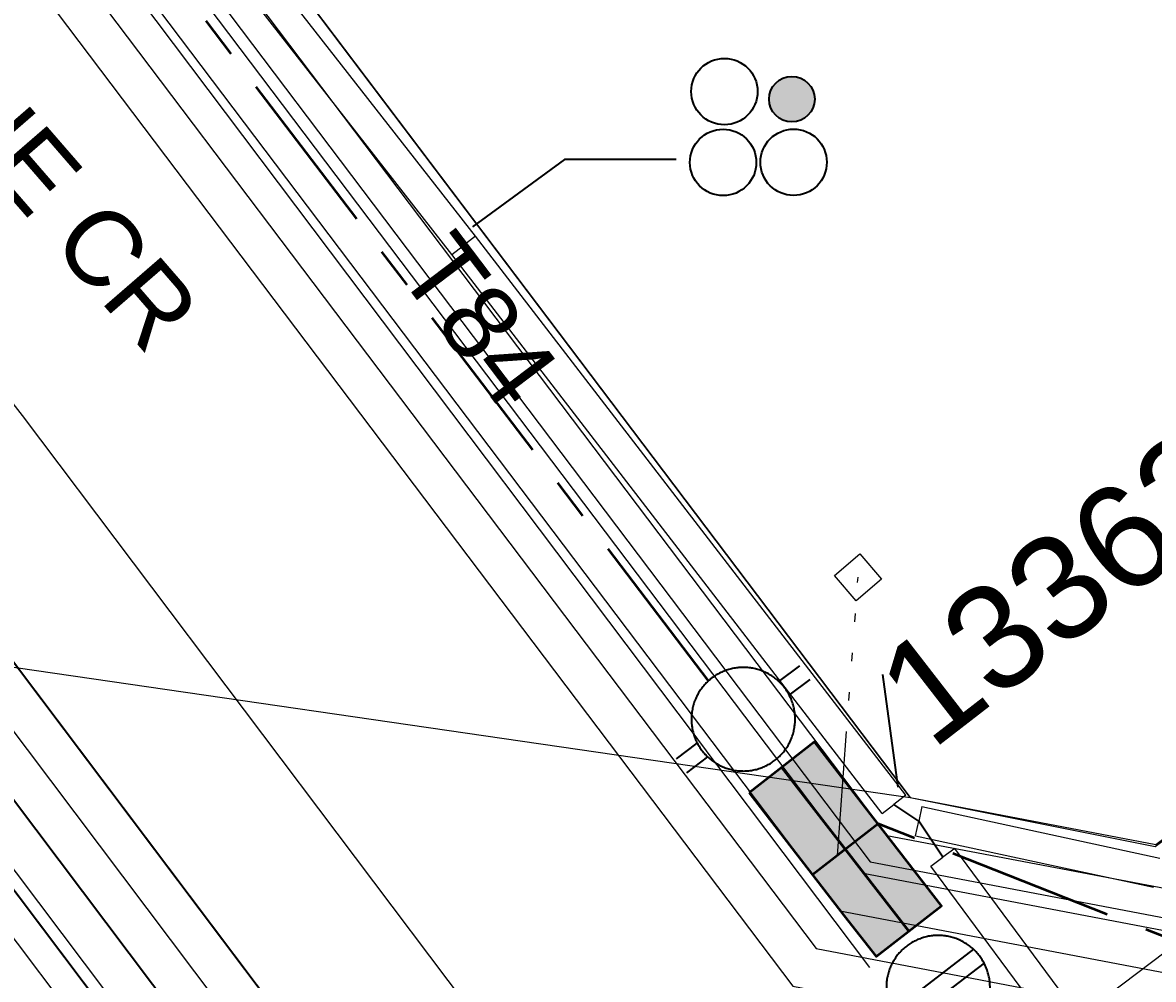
# Model space of a CAD drawing. Header units: metres. Extents: x 308278 to 310511, y 6271134 to 6272874.
# Drawn here: x 308991.34 to 309018.6, y 6272114.73 to 6272137.81 of the extents above; entities that cross this region are included whole.
import ezdxf
from ezdxf.enums import TextEntityAlignment as Align

# ---------------------------------------------------------------- set-up
doc = ezdxf.new("R2010")
doc.units = ezdxf.units.M
doc.set_wipeout_variables(frame=1)
doc.linetypes.add('Cable Exist UG', pattern=[7, 4, -1, 1, -1])
doc.linetypes.add('PHANTOMX2', pattern=[6.6, 3, -0.75, 0.2, -0.75, 0.2, -0.75, 0.2, -0.75])
doc.layers.get('0').update_dxf_attribs({"color": 6})
for name, color, linetype, lineweight in [('_User Miscellaneous1', 30, 'Continuous', 13), ('_User_LV_Exist', 5, 'Continuous', 35), ('Cadastre Developer_SP_NEW', 92, 'Continuous', 15), ('Cadastre Land Parcels_SP_EXT', 118, 'Continuous', 15), ('Cadastre Roads_SP_EXT', 218, 'Continuous', 15), ('Mains_LV_EXT', 163, 'Continuous', 25), ('Services_SP_EXT', 42, 'PHANTOMX2', 20)]:
    doc.layers.add(name, color=color, linetype=linetype, lineweight=lineweight)
doc.layers.add('_User Miscellaneous10', color=252, linetype='Continuous', lineweight=13, plot=False, transparency=0.85)
doc.layers.add('_User Miscellaneous12', color=252, linetype='Continuous', lineweight=13, plot=False, transparency=0.5)
doc.layers.add('Cadastre Roads_SP_NEW', color=214, linetype='Continuous', lineweight=15, transparency=0.8)
for name, color, linetype in [('Duct_SP_EXT', 30, 'Continuous'), ('Equip_LV_EXT', 7, 'Continuous'), ('Mains_HV_New_V17', 2, 'Cable x'), ('SupportsUG_SP_LV_EXT', 7, 'Continuous'), ('Trench_SP_EXT', 7, 'Continuous'), ('Trench_SP_NEW', 2, 'Continuous')]:
    doc.layers.add(name, color=color, linetype=linetype)
doc.styles.add('iecARIAL', font='arial.ttf', dxfattribs={"height": 2})
doc.styles.get("Standard").update_dxf_attribs({"font": 'arial.ttf'})
doc.linetypes.add('Cable x', pattern='A,4.5,-0.01,["X",Standard,S=1.25,R=0,X=0,Y=-0.65],-1.2', length=5.71)
doc.linetypes.add('IE Trench HV', pattern='A,4,-0.4,["/",Standard,S=2,R=0,X=0.25,Y=-1],-1.6', length=6)

# ---------------------------------------------------------------- blocks, each defined once
blk = doc.blocks.new('*U350')
blk.add_hatch(color=256).paths.add_polyline_path([(-2.5, 1), (-2.5, -1), (2.5, -1), (2.5, 1)])
for p, q in [((0, 1), (0, -1)), ((-2.5, 0), (2.5, 0))]:
    blk.add_line(p, q)
at = {"ltscale": 10}
blk.add_line((2.5, 0), (-2.5, 0), dxfattribs=at)
blk.add_lwpolyline([(-2.5, -1), (-1.25, -1), (1.25, -1), (2.5, -1), (2.5, 1), (-2.5, 1)], close=True)
at = {"width": 0.9, "flags": 8}
blk.add_attdef('ASSET_NUM', text='', height=2, rotation=90, dxfattribs=at).set_placement((-2, 3.76), align=Align.MIDDLE_LEFT)
for tag, p, flags in [('OWNED_BY', (0, -0.44), 9), ('STATE', (0, -0.64), 9), ('SUPPORT_TYPE', (0, -0.84), 9), ('USAGE', (0, -1.04), 9), ('LEGEND', (0, -1.24), 9), ('LOCATION', (0, -1.44), 9), ('NOTES', (0, -1.64), 9), ('STREETNAME', (0, -2.04), 9), ('PARENT', (0, -1.84), 9), ('SUBURB', (0, -2.24), 1)]:
    blk.add_attdef(tag, p, '', height=0.2, dxfattribs=dict(flags=flags))
blk = doc.blocks.new('DUCT_EXT')
blk.add_circle((0, 0.8), 0.8)
at = {"flags": 1}
blk.add_attdef('Z', (0, 0), '', height=0.2, dxfattribs=at)
at = {"flags": 9}
for tag, p in [('DUCT_CODE', (0, 0)), ('XSECT_TYPE', (0, -0.2)), ('STATE', (0, -0.6)), ('FB_REFERENCE', (0, -0.4)), ('NOTES', (0, -0.8))]:
    blk.add_attdef(tag, text='', height=0.2, dxfattribs=at).set_placement(p, align=Align.MIDDLE_LEFT)
blk = doc.blocks.new('CCP_EXT')
at = {"flags": 9}
for tag, p in [('OWNED_BY', (0, -1)), ('USAGE', (0, -1.2)), ('LEGEND', (0, -1.4)), ('LIFE_SUPPORT', (0, -1.6)), ('STATE', (0, -1.8)), ('NOTES', (0, -2))]:
    blk.add_attdef(tag, text='', height=0.2, dxfattribs=at).set_placement(p, align=Align.MIDDLE_LEFT)
at = {"transparency": 33554687}
blk.add_wipeout([(0, 0.566), (0.566, 0), (0, -0.566), (-0.566, 0)], dxfattribs=at)
blk.add_lwpolyline([(-0.566, 0), (0, 0.566), (0.566, 0), (0, -0.566), (-0.566, 0)])
at = {"flags": 1}
blk.add_attdef('Z', (0, 0), '', height=0.2, dxfattribs=at)
at = {"flags": 9}
for tag, p in [('CCP_TYPE', (0, 0)), ('CONSTRUCTED_VOLTAGE', (0, -0.2)), ('OPERATING_VOLTAGE', (0, -0.6)), ('NO_PHASES', (0, -0.4)), ('ORIENTATION', (0, -0.8))]:
    blk.add_attdef(tag, text='', height=0.2, dxfattribs=at).set_placement(p, align=Align.MIDDLE_LEFT)
blk = doc.blocks.new('*U360')
at = {"layer": 'Equip_LV_EXT'}
for tag, flags, p in [('ACTUAL_STATUS', 9, (3, -2)), ('CONSTRUCTED_VOLTAGE', 9, (3, -2.2)), ('NO_PHASES', 9, (3, -2.4)), ('OPERATING_VOLTAGE', 9, (3, -2.6)), ('ORIENTATION', 9, (3, -2.8)), ('STATE', 9, (3, -3)), ('SWITCH_TYPE', 9, (3, -3.2)), ('USAGE', 9, (3, -3.4)), ('NOTES', 9, (3, -3.6)), ('OWNED_BY', 9, (3, -3.8)), ('OPERATED_BY', 9, (3, -4)), ('MAINTAINED_BY', 9, (3, -4.2)), ('NUMBER_OF_PHASES', 9, (3, -4.4)), ('TYPE', 9, (3, -4.6)), ('Z', 1, (3, -4.8))]:
    blk.add_attdef(tag, text='', height=0.2, dxfattribs=dict(at, flags=flags)).set_placement(p, align=Align.MIDDLE_LEFT)
at = {"transparency": 33554687}
blk.add_wipeout([(-3.993, -1.272), (-3.962, -1.272), (-3.932, -1.271), (-3.901, -1.269), (-3.87, -1.266), (-3.84, -1.262), (-3.81, -1.258), (-3.779, -1.253), (-3.749, -1.247), (-3.719, -1.241), (-3.689, -1.233), (-3.66, -1.225), (-3.63, -1.217), (-3.601, -1.207), (-3.572, -1.197), (-3.544, -1.186), (-3.515, -1.175), (-3.487, -1.162), (-3.459, -1.149), (-3.432, -1.136), (-3.405, -1.122), (-3.378, -1.107), (-3.351, -1.091), (-3.325, -1.075), (-3.3, -1.058), (-3.274, -1.04), (-3.25, -1.022), (-3.225, -1.004), (-3.202, -0.984), (-3.178, -0.964), (-3.155, -0.944), (-3.133, -0.923), (-3.111, -0.901), (-3.09, -0.879), (-3.069, -0.857), (-3.049, -0.834), (-3.029, -0.81), (-3.01, -0.786), (-2.992, -0.761), (-2.974, -0.736), (-2.957, -0.711), (-2.94, -0.685), (-2.924, -0.659), (-2.909, -0.632), (-2.894, -0.606), (-2.88, -0.578), (-2.867, -0.551), (-2.854, -0.523), (-2.842, -0.494), (-2.831, -0.466), (-2.821, -0.437), (-2.811, -0.408), (-2.802, -0.379), (-2.793, -0.349), (-2.786, -0.319), (-2.779, -0.29), (-2.773, -0.259), (-2.767, -0.229), (-2.762, -0.199), (-2.758, -0.169), (-2.755, -0.138), (-2.753, -0.107), (-2.751, -0.077), (-2.75, -0.046), (-2.75, -0.015), (-2.751, 0.015), (-2.752, 0.046), (-2.754, 0.076), (-2.757, 0.107), (-2.76, 0.137), (-2.765, 0.168), (-2.77, 0.198), (-2.775, 0.228), (-2.782, 0.258), (-2.789, 0.288), (-2.797, 0.318), (-2.806, 0.347), (-2.815, 0.376), (-2.825, 0.405), (-2.836, 0.434), (-2.848, 0.462), (-2.86, 0.49), (-2.873, 0.518), (-2.887, 0.546), (-2.901, 0.573), (-2.916, 0.6), (-2.931, 0.626), (-2.948, 0.652), (-2.965, 0.678), (-2.982, 0.703), (-3, 0.728), (-3.019, 0.752), (-3.038, 0.776), (-3.058, 0.799), (-3.078, 0.822), (-3.099, 0.845), (-3.121, 0.866), (-3.143, 0.888), (-3.166, 0.908), (-3.189, 0.929), (-3.212, 0.948), (-3.236, 0.967), (-3.261, 0.986), (-3.286, 1.004), (-3.311, 1.021), (-3.337, 1.037), (-3.363, 1.053), (-3.39, 1.069), (-3.417, 1.083), (-3.444, 1.097), (-3.472, 1.11), (-3.5, 1.123), (-3.528, 1.135), (-3.557, 1.146), (-3.585, 1.157), (-3.615, 1.167), (-3.644, 1.176), (-3.673, 1.184), (-3.703, 1.192), (-3.733, 1.199), (-3.763, 1.205), (-3.793, 1.21), (-3.823, 1.215), (-3.854, 1.219), (-3.884, 1.222), (-3.915, 1.225), (-3.946, 1.226), (-3.976, 1.227), (-4.007, 1.227), (-4.038, 1.227), (-4.068, 1.226), (-4.099, 1.224), (-4.129, 1.221), (-4.16, 1.217), (-4.19, 1.213), (-4.221, 1.208), (-4.251, 1.202), (-4.281, 1.196), (-4.31, 1.188), (-4.34, 1.18), (-4.37, 1.172), (-4.399, 1.162), (-4.428, 1.152), (-4.456, 1.141), (-4.485, 1.13), (-4.513, 1.117), (-4.541, 1.104), (-4.568, 1.091), (-4.595, 1.077), (-4.622, 1.062), (-4.649, 1.046), (-4.675, 1.03), (-4.7, 1.013), (-4.725, 0.995), (-4.75, 0.977), (-4.775, 0.959), (-4.798, 0.939), (-4.822, 0.919), (-4.845, 0.899), (-4.867, 0.878), (-4.889, 0.856), (-4.91, 0.834), (-4.931, 0.812), (-4.951, 0.789), (-4.971, 0.765), (-4.99, 0.741), (-5.008, 0.716), (-5.026, 0.692), (-5.043, 0.666), (-5.06, 0.64), (-5.076, 0.614), (-5.091, 0.588), (-5.106, 0.561), (-5.12, 0.533), (-5.133, 0.506), (-5.146, 0.478), (-5.157, 0.449), (-5.169, 0.421), (-5.179, 0.392), (-5.189, 0.363), (-5.198, 0.334), (-5.207, 0.304), (-5.214, 0.274), (-5.221, 0.245), (-5.227, 0.214), (-5.233, 0.184), (-5.237, 0.154), (-5.241, 0.124), (-5.245, 0.093), (-5.247, 0.062), (-5.249, 0.032), (-5.25, 0.001), (-5.25, -0.03), (-5.249, -0.06), (-5.248, -0.091), (-5.246, -0.121), (-5.243, -0.152), (-5.24, -0.182), (-5.235, -0.213), (-5.23, -0.243), (-5.225, -0.273), (-5.218, -0.303), (-5.211, -0.333), (-5.203, -0.363), (-5.194, -0.392), (-5.185, -0.421), (-5.174, -0.45), (-5.164, -0.479), (-5.152, -0.507), (-5.14, -0.535), (-5.127, -0.563), (-5.113, -0.591), (-5.099, -0.618), (-5.084, -0.645), (-5.068, -0.671), (-5.052, -0.697), (-5.035, -0.723), (-5.018, -0.748), (-5, -0.773), (-4.981, -0.797), (-4.962, -0.821), (-4.942, -0.844), (-4.921, -0.867), (-4.9, -0.889), (-4.879, -0.911), (-4.857, -0.933), (-4.834, -0.953), (-4.811, -0.974), (-4.787, -0.993), (-4.763, -1.012), (-4.739, -1.031), (-4.714, -1.048), (-4.689, -1.066), (-4.663, -1.082), (-4.637, -1.098), (-4.61, -1.114), (-4.583, -1.128), (-4.556, -1.142), (-4.528, -1.155), (-4.5, -1.168), (-4.472, -1.18), (-4.443, -1.191), (-4.414, -1.202), (-4.385, -1.212), (-4.356, -1.221), (-4.327, -1.229), (-4.297, -1.237), (-4.267, -1.244), (-4.237, -1.25), (-4.207, -1.255), (-4.176, -1.26), (-4.146, -1.264), (-4.115, -1.267), (-4.085, -1.27), (-4.054, -1.271), (-4.024, -1.272)], dxfattribs=at).dxf.layer = 'Equip_LV_EXT'
at = {"layer": 'Equip_LV_EXT'}
for p, q in [((-4.201, -1.256), (-4.215, 1.209)), ((-3.785, -1.254), (-3.799, 1.211))]:
    blk.add_line(p, q, dxfattribs=at)
at = {"layer": 'Equip_LV_EXT', "flags": 128}
blk.add_lwpolyline([(-3.993, -1.272), (-3.962, -1.272), (-3.932, -1.271), (-3.901, -1.269), (-3.87, -1.266), (-3.84, -1.262), (-3.81, -1.258), (-3.779, -1.253), (-3.749, -1.247), (-3.719, -1.241), (-3.689, -1.233), (-3.66, -1.225), (-3.63, -1.217), (-3.601, -1.207), (-3.572, -1.197), (-3.544, -1.186), (-3.515, -1.175), (-3.487, -1.162), (-3.459, -1.149), (-3.432, -1.136), (-3.405, -1.122), (-3.378, -1.107), (-3.351, -1.091), (-3.325, -1.075), (-3.3, -1.058), (-3.274, -1.04), (-3.25, -1.022), (-3.225, -1.004), (-3.202, -0.984), (-3.178, -0.964), (-3.155, -0.944), (-3.133, -0.923), (-3.111, -0.901), (-3.09, -0.879), (-3.069, -0.857), (-3.049, -0.834), (-3.029, -0.81), (-3.01, -0.786), (-2.992, -0.761), (-2.974, -0.736), (-2.957, -0.711), (-2.94, -0.685), (-2.924, -0.659), (-2.909, -0.632), (-2.894, -0.606), (-2.88, -0.578), (-2.867, -0.551), (-2.854, -0.523), (-2.842, -0.494), (-2.831, -0.466), (-2.821, -0.437), (-2.811, -0.408), (-2.802, -0.379), (-2.793, -0.349), (-2.786, -0.319), (-2.779, -0.29), (-2.773, -0.259), (-2.767, -0.229), (-2.762, -0.199), (-2.758, -0.169), (-2.755, -0.138), (-2.753, -0.107), (-2.751, -0.077), (-2.75, -0.046), (-2.75, -0.015), (-2.751, 0.015), (-2.752, 0.046), (-2.754, 0.076), (-2.757, 0.107), (-2.76, 0.137), (-2.765, 0.168), (-2.77, 0.198), (-2.775, 0.228), (-2.782, 0.258), (-2.789, 0.288), (-2.797, 0.318), (-2.806, 0.347), (-2.815, 0.376), (-2.825, 0.405), (-2.836, 0.434), (-2.848, 0.462), (-2.86, 0.49), (-2.873, 0.518), (-2.887, 0.546), (-2.901, 0.573), (-2.916, 0.6), (-2.931, 0.626), (-2.948, 0.652), (-2.965, 0.678), (-2.982, 0.703), (-3, 0.728), (-3.019, 0.752), (-3.038, 0.776), (-3.058, 0.799), (-3.078, 0.822), (-3.099, 0.845), (-3.121, 0.866), (-3.143, 0.888), (-3.166, 0.908), (-3.189, 0.929), (-3.212, 0.948), (-3.236, 0.967), (-3.261, 0.986), (-3.286, 1.004), (-3.311, 1.021), (-3.337, 1.037), (-3.363, 1.053), (-3.39, 1.069), (-3.417, 1.083), (-3.444, 1.097), (-3.472, 1.11), (-3.5, 1.123), (-3.528, 1.135), (-3.557, 1.146), (-3.585, 1.157), (-3.615, 1.167), (-3.644, 1.176), (-3.673, 1.184), (-3.703, 1.192), (-3.733, 1.199), (-3.763, 1.205), (-3.793, 1.21), (-3.823, 1.215), (-3.854, 1.219), (-3.884, 1.222), (-3.915, 1.225), (-3.946, 1.226), (-3.976, 1.227), (-4.007, 1.227), (-4.038, 1.227), (-4.068, 1.226), (-4.099, 1.224), (-4.129, 1.221), (-4.16, 1.217), (-4.19, 1.213), (-4.221, 1.208), (-4.251, 1.202), (-4.281, 1.196), (-4.31, 1.188), (-4.34, 1.18), (-4.37, 1.172), (-4.399, 1.162), (-4.428, 1.152), (-4.456, 1.141), (-4.485, 1.13), (-4.513, 1.117), (-4.541, 1.104), (-4.568, 1.091), (-4.595, 1.077), (-4.622, 1.062), (-4.649, 1.046), (-4.675, 1.03), (-4.7, 1.013), (-4.725, 0.995), (-4.75, 0.977), (-4.775, 0.959), (-4.798, 0.939), (-4.822, 0.919), (-4.845, 0.899), (-4.867, 0.878), (-4.889, 0.856), (-4.91, 0.834), (-4.931, 0.812), (-4.951, 0.789), (-4.971, 0.765), (-4.99, 0.741), (-5.008, 0.716), (-5.026, 0.692), (-5.043, 0.666), (-5.06, 0.64), (-5.076, 0.614), (-5.091, 0.588), (-5.106, 0.561), (-5.12, 0.533), (-5.133, 0.506), (-5.146, 0.478), (-5.157, 0.449), (-5.169, 0.421), (-5.179, 0.392), (-5.189, 0.363), (-5.198, 0.334), (-5.207, 0.304), (-5.214, 0.274), (-5.221, 0.245), (-5.227, 0.214), (-5.233, 0.184), (-5.237, 0.154), (-5.241, 0.124), (-5.245, 0.093), (-5.247, 0.062), (-5.249, 0.032), (-5.25, 0.001), (-5.25, -0.03), (-5.249, -0.06), (-5.248, -0.091), (-5.246, -0.121), (-5.243, -0.152), (-5.24, -0.182), (-5.235, -0.213), (-5.23, -0.243), (-5.225, -0.273), (-5.218, -0.303), (-5.211, -0.333), (-5.203, -0.363), (-5.194, -0.392), (-5.185, -0.421), (-5.174, -0.45), (-5.164, -0.479), (-5.152, -0.507), (-5.14, -0.535), (-5.127, -0.563), (-5.113, -0.591), (-5.099, -0.618), (-5.084, -0.645), (-5.068, -0.671), (-5.052, -0.697), (-5.035, -0.723), (-5.018, -0.748), (-5, -0.773), (-4.981, -0.797), (-4.962, -0.821), (-4.942, -0.844), (-4.921, -0.867), (-4.9, -0.889), (-4.879, -0.911), (-4.857, -0.933), (-4.834, -0.953), (-4.811, -0.974), (-4.787, -0.993), (-4.763, -1.012), (-4.739, -1.031), (-4.714, -1.048), (-4.689, -1.066), (-4.663, -1.082), (-4.637, -1.098), (-4.61, -1.114), (-4.583, -1.128), (-4.556, -1.142), (-4.528, -1.155), (-4.5, -1.168), (-4.472, -1.18), (-4.443, -1.191), (-4.414, -1.202), (-4.385, -1.212), (-4.356, -1.221), (-4.327, -1.229), (-4.297, -1.237), (-4.267, -1.244), (-4.237, -1.25), (-4.207, -1.255), (-4.176, -1.26), (-4.146, -1.264), (-4.115, -1.267), (-4.085, -1.27), (-4.054, -1.271), (-4.024, -1.272)], close=True, dxfattribs=at)
blk = doc.blocks.new('LV_UG_LINKS_OPEN_EXT')
at = {"layer": 'Equip_LV_EXT'}
for tag, height, flags, p in [('ACTUAL_STATUS', 0.167, 9, (3.167, -1.667)), ('CONSTRUCTED_VOLTAGE', 0.167, 9, (3.167, -1.833)), ('NO_PHASES', 0.167, 9, (3.167, -2)), ('OPERATING_VOLTAGE', 0.2, 9, (3, -2.6)), ('ORIENTATION', 0.2, 9, (3, -2.8)), ('STATE', 0.2, 9, (3, -3)), ('SWITCH_TYPE', 0.2, 9, (3, -3.2)), ('USAGE', 0.2, 9, (3, -3.4)), ('NOTES', 0.2, 9, (3, -3.6)), ('OWNED_BY', 0.2, 9, (3, -3.8)), ('OPERATED_BY', 0.2, 9, (3, -4)), ('MAINTAINED_BY', 0.2, 9, (3, -4.2)), ('NUMBER_OF_PHASES', 0.2, 9, (3, -4.4)), ('TYPE', 0.2, 9, (3, -4.6)), ('Z', 0.2, 1, (3, -4.8))]:
    blk.add_attdef(tag, text='', height=height, dxfattribs=dict(at, flags=flags)).set_placement(p, align=Align.MIDDLE_LEFT)
at = {"transparency": 33554687}
blk.add_wipeout([(4, 1.25), (3.969, 1.25), (3.939, 1.248), (3.908, 1.247), (3.877, 1.244), (3.847, 1.241), (3.817, 1.236), (3.786, 1.232), (3.756, 1.226), (3.726, 1.22), (3.696, 1.213), (3.667, 1.205), (3.637, 1.196), (3.608, 1.187), (3.579, 1.177), (3.55, 1.166), (3.522, 1.155), (3.493, 1.143), (3.466, 1.13), (3.438, 1.117), (3.411, 1.102), (3.384, 1.088), (3.357, 1.072), (3.331, 1.056), (3.306, 1.039), (3.28, 1.022), (3.255, 1.004), (3.231, 0.985), (3.207, 0.966), (3.184, 0.947), (3.161, 0.926), (3.138, 0.905), (3.116, 0.884), (3.095, 0.862), (3.074, 0.839), (3.053, 0.816), (3.034, 0.793), (3.015, 0.769), (2.996, 0.745), (2.978, 0.72), (2.961, 0.694), (2.944, 0.669), (2.928, 0.643), (2.912, 0.616), (2.898, 0.589), (2.883, 0.562), (2.87, 0.534), (2.857, 0.507), (2.845, 0.478), (2.834, 0.45), (2.823, 0.421), (2.813, 0.392), (2.804, 0.363), (2.795, 0.333), (2.787, 0.304), (2.78, 0.274), (2.774, 0.244), (2.768, 0.214), (2.764, 0.183), (2.759, 0.153), (2.756, 0.123), (2.753, 0.092), (2.752, 0.061), (2.75, 0.031), (2.75, 0), (2.75, -0.031), (2.752, -0.061), (2.753, -0.092), (2.756, -0.123), (2.759, -0.153), (2.764, -0.183), (2.768, -0.214), (2.774, -0.244), (2.78, -0.274), (2.787, -0.304), (2.795, -0.333), (2.804, -0.363), (2.813, -0.392), (2.823, -0.421), (2.834, -0.45), (2.845, -0.478), (2.857, -0.507), (2.87, -0.534), (2.883, -0.562), (2.898, -0.589), (2.912, -0.616), (2.928, -0.643), (2.944, -0.669), (2.961, -0.694), (2.978, -0.72), (2.996, -0.745), (3.015, -0.769), (3.034, -0.793), (3.053, -0.816), (3.074, -0.839), (3.095, -0.862), (3.116, -0.884), (3.138, -0.905), (3.161, -0.926), (3.184, -0.947), (3.207, -0.966), (3.231, -0.985), (3.255, -1.004), (3.28, -1.022), (3.306, -1.039), (3.331, -1.056), (3.357, -1.072), (3.384, -1.088), (3.411, -1.102), (3.438, -1.117), (3.466, -1.13), (3.493, -1.143), (3.522, -1.155), (3.55, -1.166), (3.579, -1.177), (3.608, -1.187), (3.637, -1.196), (3.667, -1.205), (3.696, -1.213), (3.726, -1.22), (3.756, -1.226), (3.786, -1.232), (3.817, -1.236), (3.847, -1.241), (3.877, -1.244), (3.908, -1.247), (3.939, -1.248), (3.969, -1.25), (4, -1.25), (4.031, -1.25), (4.061, -1.248), (4.092, -1.247), (4.123, -1.244), (4.153, -1.241), (4.183, -1.236), (4.214, -1.232), (4.244, -1.226), (4.274, -1.22), (4.304, -1.213), (4.333, -1.205), (4.363, -1.196), (4.392, -1.187), (4.421, -1.177), (4.45, -1.166), (4.478, -1.155), (4.507, -1.143), (4.534, -1.13), (4.562, -1.117), (4.589, -1.102), (4.616, -1.088), (4.643, -1.072), (4.669, -1.056), (4.694, -1.039), (4.72, -1.022), (4.745, -1.004), (4.769, -0.985), (4.793, -0.966), (4.816, -0.947), (4.839, -0.926), (4.862, -0.905), (4.884, -0.884), (4.905, -0.862), (4.926, -0.839), (4.947, -0.816), (4.966, -0.793), (4.985, -0.769), (5.004, -0.745), (5.022, -0.72), (5.039, -0.694), (5.056, -0.669), (5.072, -0.643), (5.088, -0.616), (5.102, -0.589), (5.117, -0.562), (5.13, -0.534), (5.143, -0.507), (5.155, -0.478), (5.166, -0.45), (5.177, -0.421), (5.187, -0.392), (5.196, -0.363), (5.205, -0.333), (5.213, -0.304), (5.22, -0.274), (5.226, -0.244), (5.232, -0.214), (5.236, -0.183), (5.241, -0.153), (5.244, -0.123), (5.247, -0.092), (5.248, -0.061), (5.25, -0.031), (5.25, 0), (5.25, 0.031), (5.248, 0.061), (5.247, 0.092), (5.244, 0.123), (5.241, 0.153), (5.236, 0.183), (5.232, 0.214), (5.226, 0.244), (5.22, 0.274), (5.213, 0.304), (5.205, 0.333), (5.196, 0.363), (5.187, 0.392), (5.177, 0.421), (5.166, 0.45), (5.155, 0.478), (5.143, 0.507), (5.13, 0.534), (5.117, 0.562), (5.102, 0.589), (5.088, 0.616), (5.072, 0.643), (5.056, 0.669), (5.039, 0.694), (5.022, 0.72), (5.004, 0.745), (4.985, 0.769), (4.966, 0.793), (4.947, 0.816), (4.926, 0.839), (4.905, 0.862), (4.884, 0.884), (4.862, 0.905), (4.839, 0.926), (4.816, 0.947), (4.793, 0.966), (4.769, 0.985), (4.745, 1.004), (4.72, 1.022), (4.694, 1.039), (4.669, 1.056), (4.643, 1.072), (4.616, 1.088), (4.589, 1.102), (4.562, 1.117), (4.534, 1.13), (4.507, 1.143), (4.478, 1.155), (4.45, 1.166), (4.421, 1.177), (4.392, 1.187), (4.363, 1.196), (4.333, 1.205), (4.304, 1.213), (4.274, 1.22), (4.244, 1.226), (4.214, 1.232), (4.183, 1.236), (4.153, 1.241), (4.123, 1.244), (4.092, 1.247), (4.061, 1.248), (4.031, 1.25)], dxfattribs=at).dxf.layer = 'Equip_LV_EXT'
at = {"layer": 'Equip_LV_EXT'}
for p, q in [((3.792, 1.863), (3.792, 1.232)), ((4.208, 1.863), (4.208, 1.232)), ((3.792, -1.232), (3.792, -1.863)), ((4.208, -1.232), (4.208, -1.863))]:
    blk.add_line(p, q, dxfattribs=at)
at = {"layer": 'Equip_LV_EXT', "flags": 128}
blk.add_lwpolyline([(4, 1.25), (3.969, 1.25), (3.939, 1.248), (3.908, 1.247), (3.877, 1.244), (3.847, 1.241), (3.817, 1.236), (3.786, 1.232), (3.756, 1.226), (3.726, 1.22), (3.696, 1.213), (3.667, 1.205), (3.637, 1.196), (3.608, 1.187), (3.579, 1.177), (3.55, 1.166), (3.522, 1.155), (3.493, 1.143), (3.466, 1.13), (3.438, 1.117), (3.411, 1.102), (3.384, 1.088), (3.357, 1.072), (3.331, 1.056), (3.306, 1.039), (3.28, 1.022), (3.255, 1.004), (3.231, 0.985), (3.207, 0.966), (3.184, 0.947), (3.161, 0.926), (3.138, 0.905), (3.116, 0.884), (3.095, 0.862), (3.074, 0.839), (3.053, 0.816), (3.034, 0.793), (3.015, 0.769), (2.996, 0.745), (2.978, 0.72), (2.961, 0.694), (2.944, 0.669), (2.928, 0.643), (2.912, 0.616), (2.898, 0.589), (2.883, 0.562), (2.87, 0.534), (2.857, 0.507), (2.845, 0.478), (2.834, 0.45), (2.823, 0.421), (2.813, 0.392), (2.804, 0.363), (2.795, 0.333), (2.787, 0.304), (2.78, 0.274), (2.774, 0.244), (2.768, 0.214), (2.764, 0.183), (2.759, 0.153), (2.756, 0.123), (2.753, 0.092), (2.752, 0.061), (2.75, 0.031), (2.75, 0), (2.75, -0.031), (2.752, -0.061), (2.753, -0.092), (2.756, -0.123), (2.759, -0.153), (2.764, -0.183), (2.768, -0.214), (2.774, -0.244), (2.78, -0.274), (2.787, -0.304), (2.795, -0.333), (2.804, -0.363), (2.813, -0.392), (2.823, -0.421), (2.834, -0.45), (2.845, -0.478), (2.857, -0.507), (2.87, -0.534), (2.883, -0.562), (2.898, -0.589), (2.912, -0.616), (2.928, -0.643), (2.944, -0.669), (2.961, -0.694), (2.978, -0.72), (2.996, -0.745), (3.015, -0.769), (3.034, -0.793), (3.053, -0.816), (3.074, -0.839), (3.095, -0.862), (3.116, -0.884), (3.138, -0.905), (3.161, -0.926), (3.184, -0.947), (3.207, -0.966), (3.231, -0.985), (3.255, -1.004), (3.28, -1.022), (3.306, -1.039), (3.331, -1.056), (3.357, -1.072), (3.384, -1.088), (3.411, -1.102), (3.438, -1.117), (3.466, -1.13), (3.493, -1.143), (3.522, -1.155), (3.55, -1.166), (3.579, -1.177), (3.608, -1.187), (3.637, -1.196), (3.667, -1.205), (3.696, -1.213), (3.726, -1.22), (3.756, -1.226), (3.786, -1.232), (3.817, -1.236), (3.847, -1.241), (3.877, -1.244), (3.908, -1.247), (3.939, -1.248), (3.969, -1.25), (4, -1.25), (4.031, -1.25), (4.061, -1.248), (4.092, -1.247), (4.123, -1.244), (4.153, -1.241), (4.183, -1.236), (4.214, -1.232), (4.244, -1.226), (4.274, -1.22), (4.304, -1.213), (4.333, -1.205), (4.363, -1.196), (4.392, -1.187), (4.421, -1.177), (4.45, -1.166), (4.478, -1.155), (4.507, -1.143), (4.534, -1.13), (4.562, -1.117), (4.589, -1.102), (4.616, -1.088), (4.643, -1.072), (4.669, -1.056), (4.694, -1.039), (4.72, -1.022), (4.745, -1.004), (4.769, -0.985), (4.793, -0.966), (4.816, -0.947), (4.839, -0.926), (4.862, -0.905), (4.884, -0.884), (4.905, -0.862), (4.926, -0.839), (4.947, -0.816), (4.966, -0.793), (4.985, -0.769), (5.004, -0.745), (5.022, -0.72), (5.039, -0.694), (5.056, -0.669), (5.072, -0.643), (5.088, -0.616), (5.102, -0.589), (5.117, -0.562), (5.13, -0.534), (5.143, -0.507), (5.155, -0.478), (5.166, -0.45), (5.177, -0.421), (5.187, -0.392), (5.196, -0.363), (5.205, -0.333), (5.213, -0.304), (5.22, -0.274), (5.226, -0.244), (5.232, -0.214), (5.236, -0.183), (5.241, -0.153), (5.244, -0.123), (5.247, -0.092), (5.248, -0.061), (5.25, -0.031), (5.25, 0), (5.25, 0.031), (5.248, 0.061), (5.247, 0.092), (5.244, 0.123), (5.241, 0.153), (5.236, 0.183), (5.232, 0.214), (5.226, 0.244), (5.22, 0.274), (5.213, 0.304), (5.205, 0.333), (5.196, 0.363), (5.187, 0.392), (5.177, 0.421), (5.166, 0.45), (5.155, 0.478), (5.143, 0.507), (5.13, 0.534), (5.117, 0.562), (5.102, 0.589), (5.088, 0.616), (5.072, 0.643), (5.056, 0.669), (5.039, 0.694), (5.022, 0.72), (5.004, 0.745), (4.985, 0.769), (4.966, 0.793), (4.947, 0.816), (4.926, 0.839), (4.905, 0.862), (4.884, 0.884), (4.862, 0.905), (4.839, 0.926), (4.816, 0.947), (4.793, 0.966), (4.769, 0.985), (4.745, 1.004), (4.72, 1.022), (4.694, 1.039), (4.669, 1.056), (4.643, 1.072), (4.616, 1.088), (4.589, 1.102), (4.562, 1.117), (4.534, 1.13), (4.507, 1.143), (4.478, 1.155), (4.45, 1.166), (4.421, 1.177), (4.392, 1.187), (4.363, 1.196), (4.333, 1.205), (4.304, 1.213), (4.274, 1.22), (4.244, 1.226), (4.214, 1.232), (4.183, 1.236), (4.153, 1.241), (4.123, 1.244), (4.092, 1.247), (4.061, 1.248), (4.031, 1.25)], close=True, dxfattribs=at)
blk = doc.blocks.new('CABLE_LARGE_EXT')
h = blk.add_hatch(color=256)
edge = h.paths.add_edge_path()
edge.add_arc((0, 0.55), 0.55, 0, 360)
blk.add_circle((0, 0.55), 0.55)
at = {"flags": 1}
blk.add_attdef('Z', (0, 0), '', height=0.2, dxfattribs=at)
at = {"flags": 9}
for tag, p in [('COND_CODE', (0, 0)), ('FB_REFERENCE', (0, -0.2)), ('XSECT_SIZE', (0, -0.6)), ('STATE', (0, -0.4)), ('NOTES', (0, -0.8))]:
    blk.add_attdef(tag, text='', height=0.2, dxfattribs=at).set_placement(p, align=Align.MIDDLE_LEFT)
blk = doc.blocks.new('*U355')
at = {"transparency": 33554559}
blk.add_line((-50, 50), (-50, -50), dxfattribs=at)

msp = doc.modelspace()

# ---------------------------------------------------------------- linework, layer by layer
at = {"layer": '_User Miscellaneous1'}
for p, q in [((309002.256, 6272132.657), (308994.215, 6272142.964)), ((309001.687, 6272132.216), (308993.648, 6272142.522)), ((309002.256, 6272132.657), (309001.971, 6272132.437)), ((309001.687, 6272132.216), (309001.971, 6272132.437)), ((309012.63, 6272119.174), (309012.344, 6272118.955)), ((309012.059, 6272118.735), (309012.344, 6272118.955)), ((309013.02, 6272118.903), (309012.944, 6272118.551)), ((309013.02, 6272118.903), (309018.757, 6272117.659)), ((309012.868, 6272118.199), (309012.944, 6272118.551)), ((309012.868, 6272118.199), (309018.605, 6272116.956)), ((309013.809, 6272117.894), (309013.52, 6272117.68)), ((309013.231, 6272117.466), (309013.52, 6272117.68))]:
    msp.add_line(p, q, dxfattribs=at)
at = {"layer": 'Cadastre Land Parcels_SP_EXT', "linetype": 'Continuous'}
msp.add_lwpolyline([(309030.628, 6272126.968), (309009.731, 6272154.755), (308994.507, 6272143.253), (309012.564, 6272119.346), (309012.737, 6272119.118), (309018.641, 6272117.937), (309030.628, 6272126.968)], close=True, dxfattribs=at)
at = {"layer": 'Cadastre Roads_SP_NEW'}
msp.add_arc((308985.349, 6272123.821), 7.5, 36.9829, 127.1342, dxfattribs=at)
at = {"layer": 'Duct_SP_EXT'}
msp.add_lwpolyline([(309007.095, 6272134.511), (309004.402, 6272134.511), (309002.187, 6272132.885)], dxfattribs=at)
at = {"layer": 'Trench_SP_EXT', "linetype": 'Cable Exist UG'}
for points in [[(309012.067, 6272122.088), (309012.437, 6272119.373)], [(309012.944, 6272118.551), (309012.344, 6272118.955)], [(309013.52, 6272117.68), (309012.944, 6272118.551)]]:
    msp.add_lwpolyline(points, dxfattribs=at)
at = {"layer": 'Trench_SP_NEW', "color": 2, "linetype": 'IE Trench HV', "ltscale": 0.7, "flags": 128}
msp.add_lwpolyline([(309033.561, 6272060.483), (308984.08, 6272126.248)], dxfattribs=at)

# ---------------------------------------------------------------- block references
at = {"layer": 'Duct_SP_EXT'}
for name, p in [('DUCT_EXT', (309008.258, 6272135.35)), ('CABLE_LARGE_EXT', (309009.884, 6272135.415)), ('DUCT_EXT', (309008.227, 6272133.639)), ('DUCT_EXT', (309009.926, 6272133.644))]:
    msp.add_blockref(name, p, dxfattribs=at)
at = {"layer": 'SupportsUG_SP_LV_EXT'}
ref = msp.add_blockref('*U350', (309011.173, 6272117.871), dxfattribs=dict(at, rotation=307.7510613330695))
ref.add_attrib('ASSET_NUM', '133628', dxfattribs={"layer": '0', "height": 2.5, "rotation": 37.7511, "style": 'iecARIAL'}).set_placement((309012.483, 6272121.223), align=Align.MIDDLE_LEFT)

# ---------------------------------------------------------------- texts
at = {"layer": 'Cadastre Roads_SP_EXT'}
msp.add_text('KUMBATINE CR', height=1.8, rotation=310.9278, dxfattribs=at).set_placement((308981.916, 6272144.108))
at = {"layer": 'Mains_LV_EXT'}
msp.add_text('T84', height=1.8, rotation=307.1188, dxfattribs=at).set_placement((309000.313, 6272131.822))

# ---------------------------------------------------------------- next in the draw order: block references
at = {"layer": 'Equip_LV_EXT', "rotation": 127.0644826116426}
msp.add_blockref('*U360', (309010.983, 6272117.723), dxfattribs=at)
at = {"layer": 'Services_SP_EXT', "rotation": 265.7510614336506}
msp.add_blockref('CCP_EXT', (309011.479, 6272124.432), dxfattribs=at)

# ---------------------------------------------------------------- next in the draw order: linework, layer by layer
at = {"layer": '_User Miscellaneous1'}
for p, q in [((309026.599, 6272100.634), (309013.809, 6272117.894)), ((309026.021, 6272100.206), (309013.231, 6272117.466))]:
    msp.add_line(p, q, dxfattribs=at)
at = {"layer": 'Cadastre Roads_SP_EXT', "linetype": 'Continuous'}
msp.add_lwpolyline([(309012.564, 6272119.346), (308994.507, 6272143.253), (308985.454, 6272155.23), (308971.569, 6272173.606), (308971.385, 6272173.437), (308956.451, 6272159.812), (308983.983, 6272123.301), (309012.398, 6272119.167), (309012.737, 6272119.118), (309012.564, 6272119.346)], close=True, dxfattribs=at)

# ---------------------------------------------------------------- next in the draw order: block references
at = {"layer": 'Equip_LV_EXT', "rotation": 127.1188193095313}
msp.add_blockref('LV_UG_LINKS_OPEN_EXT', (309011.127, 6272117.82), dxfattribs=at)

# ---------------------------------------------------------------- next in the draw order: linework, layer by layer
at = {"layer": '_User Miscellaneous1'}
for p, q in [((309012.63, 6272119.174), (309002.256, 6272132.657)), ((309012.059, 6272118.735), (309001.687, 6272132.216))]:
    msp.add_line(p, q, dxfattribs=at)
at = {"layer": '_User Miscellaneous10', "flags": 128}
for points in [[(308947.659, 6272204.886), (308959.421, 6272189.261), (308998.565, 6272218.831), (309018.727, 6272214.257), (308981.857, 6272186.367), (308972.346, 6272179.213), (308971.57, 6272173.606), (308985.454, 6272155.23), (309012.737, 6272119.118), (309018.661, 6272117.987), (309026.716, 6272124.021), (309049.477, 6272141.17), (309055.04, 6272145.361), (309067.546, 6272132.428), (309029.403, 6272103.69), (309028.491, 6272098.26), (309036.916, 6272087.106), (309053.299, 6272065.429), (309058.917, 6272057.978), (309059.64, 6272057.021)], [(308946.86, 6272204.285), (308959.224, 6272187.859), (308998.797, 6272217.753), (309016.409, 6272213.757), (308981.255, 6272187.165), (308971.412, 6272179.762), (308970.523, 6272173.333), (308984.657, 6272154.627), (309012.171, 6272118.208), (309018.908, 6272116.922), (309027.316, 6272123.221), (309050.079, 6272140.371), (309054.936, 6272144.031), (309066.041, 6272132.546), (309028.483, 6272104.249), (309027.433, 6272098.001), (309036.119, 6272086.503), (309052.501, 6272064.826), (309058.119, 6272057.376), (309058.842, 6272056.418)], [(308946.061, 6272203.683), (308959.028, 6272186.457), (308999.029, 6272216.675), (309014.091, 6272213.258), (308980.652, 6272187.964), (308970.478, 6272180.311), (308969.475, 6272173.06), (308983.859, 6272154.024), (309011.605, 6272117.298), (309019.154, 6272115.857), (309027.917, 6272122.422), (309050.681, 6272139.573), (309054.831, 6272142.7), (309064.536, 6272132.664), (309027.563, 6272104.808), (309026.375, 6272097.742), (309035.321, 6272085.9), (309051.702, 6272064.223), (309057.321, 6272056.773), (309058.044, 6272055.816)], [(308945.262, 6272203.082), (308958.831, 6272185.055), (308999.261, 6272215.597), (309011.773, 6272212.758), (308980.05, 6272188.762), (308969.545, 6272180.86), (308968.428, 6272172.787), (308983.061, 6272153.421), (309011.04, 6272116.388), (309019.4, 6272114.792), (309028.518, 6272121.622), (309051.282, 6272138.774), (309054.727, 6272141.369), (309063.031, 6272132.782), (309026.643, 6272105.367), (309025.318, 6272097.483), (309034.523, 6272085.297), (309050.904, 6272063.621), (309056.522, 6272056.171), (309057.246, 6272055.213)], [(308944.463, 6272202.481), (308958.635, 6272183.654), (308999.493, 6272214.519), (309009.455, 6272212.259), (308979.448, 6272189.56), (308968.611, 6272181.409), (308967.381, 6272172.514), (308982.263, 6272152.818), (309010.474, 6272115.478), (309019.646, 6272113.727), (309029.118, 6272120.823), (309051.884, 6272137.975), (309054.623, 6272140.039), (309061.526, 6272132.9), (309025.723, 6272105.926), (309024.26, 6272097.224), (309033.725, 6272084.695), (309050.106, 6272063.018), (309055.724, 6272055.569), (309056.448, 6272054.61)], [(308943.664, 6272201.879), (308958.438, 6272182.252), (308999.725, 6272213.441), (309007.137, 6272211.759), (308978.846, 6272190.359), (308967.678, 6272181.959), (308966.334, 6272172.242), (308981.465, 6272152.215), (309009.908, 6272114.567), (309019.893, 6272112.662), (309029.719, 6272120.023), (309052.486, 6272137.177), (309054.518, 6272138.708), (309060.02, 6272133.018), (309024.803, 6272106.485), (309023.203, 6272096.965), (309032.927, 6272084.092), (309049.308, 6272062.416), (309054.925, 6272054.967), (309055.65, 6272054.007)], [(309042.965, 6272053.473), (308984.726, 6272130.879), (308935.702, 6272093.707)], [(309042.166, 6272052.872), (308984.53, 6272129.476), (308935.795, 6272092.522)], [(309041.367, 6272052.27), (308984.334, 6272128.072), (308935.888, 6272091.338)], [(309040.568, 6272051.669), (308984.139, 6272126.669), (308935.98, 6272090.153)], [(309039.769, 6272051.068), (308983.943, 6272125.266), (308936.073, 6272088.969)]]:
    msp.add_lwpolyline(points, dxfattribs=at)
at = {"layer": '_User Miscellaneous10', "color": 4, "flags": 128}
for points in [[(308946.301, 6272203.864), (308959.087, 6272186.878), (308998.959, 6272216.998), (309014.786, 6272213.408), (308980.833, 6272187.724), (308970.758, 6272180.147), (308969.79, 6272173.142), (308984.098, 6272154.205), (309011.775, 6272117.571), (309019.08, 6272116.177), (309027.737, 6272122.661), (309050.5, 6272139.812), (309054.863, 6272143.099), (309064.988, 6272132.629), (309027.839, 6272104.64), (309026.693, 6272097.82), (309035.56, 6272086.081), (309051.942, 6272064.404), (309057.56, 6272056.954), (309058.284, 6272055.996)], [(309040.328, 6272051.489), (308984.08, 6272126.248), (308936.008, 6272089.798)]]:
    msp.add_lwpolyline(points, dxfattribs=at)
at = {"layer": '_User_LV_Exist', "color": 6, "linetype": 'Cable Exist UG', "flags": 128}
msp.add_lwpolyline([(309007.876, 6272121.938), (308994.836, 6272139.066), (308992.071, 6272139.422), (308992.071, 6272139.422), (308982.855, 6272151.974), (308983.841, 6272153.989)], dxfattribs=at)
at = {"layer": '_User_LV_Exist', "color": 2, "linetype": 'Cable Exist UG', "flags": 128}
msp.add_lwpolyline([(309055.03, 6272142.868), (309055.266, 6272140.541), (309055.266, 6272140.541), (309032.127, 6272122.58), (309032.127, 6272122.58), (309029.14, 6272123.345), (309029.14, 6272123.345), (309018.929, 6272115.733), (309011.963, 6272118.483), (309010.957, 6272117.705)], dxfattribs=at)
at = {"layer": 'Cadastre Developer_SP_NEW', "linetype": 'Continuous'}
msp.add_lwpolyline([(309030.628, 6272126.968), (309009.731, 6272154.755), (308994.507, 6272143.253), (309012.564, 6272119.346), (309012.737, 6272119.118), (309018.641, 6272117.937), (309030.628, 6272126.968)], close=True, dxfattribs=at)
at = {"layer": 'Cadastre Roads_SP_NEW'}
for p, q in [((308968.729, 6272172.153), (309011.754, 6272115.021)), ((309075.94, 6272015.994), (308991.34, 6272128.332))]:
    msp.add_line(p, q, dxfattribs=at)
at = {"layer": 'Mains_HV_New_V17', "color": 1, "linetype": 'Cable x', "flags": 128}
for points in [[(309050.106, 6272061.045), (309046.342, 6272065.946), (309036.61, 6272058.594), (308984.334, 6272128.072), (308974.254, 6272133.356), (308967.24, 6272128.049), (308951.629, 6272116.238, -0.283383), (308934.347, 6272115.199), (308913.12, 6272126.582, -0.060191), (308890.153, 6272142.732), (308894.258, 6272145.61), (308902.222, 6272151.641), (308896.694, 6272158.956), (308908.662, 6272167.999)], [(309054.533, 6272079.659), (309055.739, 6272078.063), (309048.609, 6272072.57), (309043.907, 6272069.173), (309043.907, 6272069.173), (309043.907, 6272069.173), (309043.907, 6272069.173), (309043.907, 6272069.173), (309035.763, 6272063.045), (308984.726, 6272130.879), (308974.418, 6272135.985), (308967.095, 6272130.447), (308950.452, 6272117.855, -0.282745), (308935.293, 6272116.961), (308914.071, 6272128.341, -0.041196), (308896.409, 6272139.939), (308905.738, 6272146.988), (308911.164, 6272139.808), (308923.131, 6272148.851)]]:
    msp.add_lwpolyline(points, format="xyb", dxfattribs=at)
at = {"layer": 'Services_SP_EXT'}
msp.add_lwpolyline([(309010.983, 6272117.723), (309011.479, 6272124.432)], dxfattribs=at)

# ---------------------------------------------------------------- next in the draw order: block references
at = {"layer": '_User Miscellaneous12', "rotation": 307.0774477629857}
msp.add_blockref('*U355', (309064.107, 6272086.894), dxfattribs=at)
at = {"layer": '_User_LV_Exist'}
ref = msp.add_blockref('*U350', (309011.173, 6272117.871), dxfattribs=dict(at, rotation=307.7510613330695))
ref.add_attrib('ASSET_NUM', '133628', dxfattribs={"layer": '0', "height": 2.5, "rotation": 37.7511, "style": 'iecARIAL'}).set_placement((309012.483, 6272121.223), align=Align.MIDDLE_LEFT)

doc.saveas('drawing.dxf')
